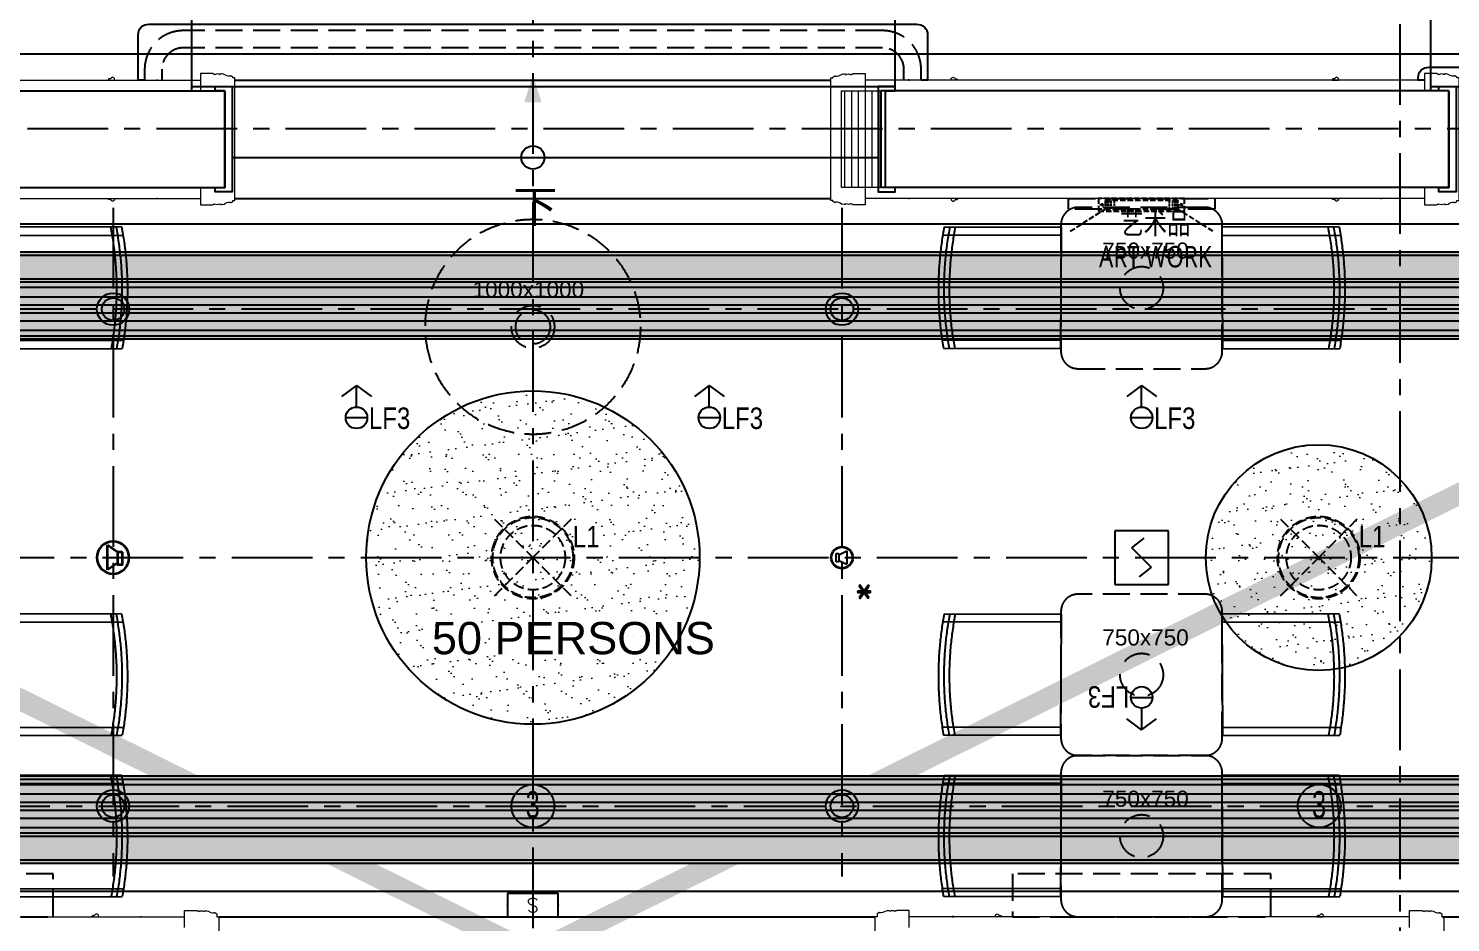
# Model space of a CAD drawing. Header units: millimetres. Extents: x -6033 to 120673, y -816267322945 to 90533.
# Drawn here: x 55005 to 61616, y 62523 to 66680 of the extents above; entities that cross this region are included whole.
import ezdxf
from ezdxf.enums import TextEntityAlignment as Align

# ---------------------------------------------------------------- set-up
doc = ezdxf.new("R2010")
doc.units = ezdxf.units.MM
for name, pattern in [('Hidden', [7.14375, 4.7625, -2.38125]), ('I-AR$0$CENTER', [2, 1.25, -0.25, 0.25, -0.25]), ('I-CEILING$0$CENTER', [2, 1.25, -0.25, 0.25, -0.25]), ('I-CEILING$0$DASH', [0.35, 0.25, -0.1]), ('I-PLAN$0$ACAD_ISO02W100', [15, 12, -3]), ('I-PLAN$0$CENTER', [2, 1.25, -0.25, 0.25, -0.25]), ('I-PLAN$0$DASH', [0.35, 0.25, -0.1]), ('I-PLAN$0$DASHED', [19.05, 12.7, -6.35]), ('I-PLAN$0$HIDDEN2', [0.1875, 0.125, -0.0625])]:
    doc.linetypes.add(name, pattern=pattern)
for name, color, linetype in [('I-AR$0$D-BASE-WALL', 4, 'Continuous'), ('I-AR$0$I-stairs', 2, 'Continuous'), ('I-AR$0$I—平面—装饰面层线', 4, 'Continuous'), ('I-CEILING$0$0-LIGHT-RC', 1, 'Continuous'), ('I-CEILING$0$0-LIGHT-TXT', 90, 'Continuous'), ('I-CEILING$0$EQUIP-消防', 3, 'Continuous'), ('I-CEILING$0$EQUIP_喷头', 90, 'Continuous'), ('I-CEILING$0$I-GRID', 252, 'I-CEILING$0$CENTER'), ('I-CEILING$0$I-RCP', 2, 'Continuous'), ('I-CEILING$0$I-RCP-AIR', 64, 'Continuous'), ('I-CEILING$0$I-RCP-COVER', 10, 'Continuous'), ('I-CEILING$0$I-RCP-REF', 3, 'Continuous'), ('I-PLAN$0$0-建-楼梯', 1, 'Continuous'), ('I-PLAN$0$A-stairs', 2, 'Continuous'), ('I-PLAN$0$FURN', 1, 'Continuous'), ('I-PLAN$0$I-GRID', 252, 'I-PLAN$0$CENTER'), ('I-PLAN$0$I-PL-FURN', 1, 'I-PLAN$0$DASH'), ('I-PLAN$0$I-PL-LIGHT', 1, 'I-PLAN$0$HIDDEN2'), ('I-PLAN$0$ID-TEXT-HEADING-3', 3, 'Continuous'), ('I-PLAN$0$L-ELEV-MARK', 253, 'Continuous'), ('I-PLAN$0$P-平面活动家具', 1, 'Continuous'), ('ISH-Refe1', 50, 'Continuous'), ('流线', 10, 'Continuous')]:
    doc.layers.add(name, color=color, linetype=linetype)
for name, color, linetype, lineweight in [('I-AR$0$GZET_COL_GRID_1-200_轴线', 8, 'I-AR$0$CENTER', 25), ('I-AR$0$I-SCOPE', 252, 'Continuous', 35), ('I-CEILING$0$0M-D-ACV-T', 3, 'Continuous', 20), ('I-CEILING$0$_ACM-A-DETL', 7, 'Continuous', 9), ('I-CEILING$0$_ACM-A-HACH', 251, 'Continuous', 9), ('I-CEILING$0$_ACM-E-EQMT-COMM', 3, 'Continuous', 35), ('I-CEILING$0$_ACM-E-EQMT-EVOS', 3, 'Continuous', 35), ('I-PLAN$0$_ACM-A-WALL-HACH', 251, 'Continuous', 9), ('I-PLAN$0$I-PL-WALL-FHINISH', 73, 'Continuous', 13), ('I-PLAN$0$I-WALL', 6, 'Continuous', 13)]:
    doc.layers.add(name, color=color, linetype=linetype, lineweight=lineweight)
doc.styles.add('HB35Norm', font='ARCHSTYL.SHX', dxfattribs={"width": 0.8, "height": 3.5})
doc.styles.add('I-CEILING$0$1层应急疏散照明平面图$0$_TEL_DIM', font='SIMPLEX', dxfattribs={"width": 0.8, "height": 3.5, "bigfont": 'HZTXT'})
doc.styles.add('I-CEILING$0$_TEL_ATTDEF', font='GBENOR', dxfattribs={"width": 0.8, "height": 3, "bigfont": 'GBCBIG'})
doc.styles.add('I-CEILING$0$hztxt', font='ROS.shx', dxfattribs={"width": 0.7, "bigfont": 'HZTXT.shx'})
doc.styles.add('I-CEILING$0$I-CEILING$0$ar', font='arial.ttf', dxfattribs={"width": 0.8})
doc.styles.add('I-CEILING$0$I-CEILING$0$I-CEILING$0$ar', font='arial.ttf', dxfattribs={"width": 0.8})
doc.styles.add('I-CEILING$0$M-TEXT', font='hzs.shx', dxfattribs={"width": 0.8, "bigfont": 'hztxt.shx'})
doc.styles.add('I-CEILING$0$Standard', font='arial.ttf')
doc.styles.add('I-CEILING$0$黑体', font='simhei.ttf', dxfattribs={"height": 600})
doc.styles.add('I-PLAN$0$Arial', font='ARIALUNI.ttf')

# ---------------------------------------------------------------- blocks, each defined once
blk = doc.blocks.new('I-AR$0$海龙_1211170131')
at = {"layer": 'I-AR$0$GZET_COL_GRID_1-200_轴线', "ltscale": 300}
for p, q in [((61155, 86275), (61155, 59995)), ((-2225, 65990), (116415, 65990))]:
    blk.add_line(p, q, dxfattribs=at)
blk = doc.blocks.new('I-AR')
at = {"layer": 'I-AR$0$I-SCOPE'}
h = blk.add_hatch(dxfattribs=at)
h.set_pattern_fill('ANSI31', color=256, scale=200)
h.paths.add_polyline_path([(63300, 72640), (66630, 72640), (66630, 70889.4), (90600, 70890), (90600, 66390), (96650, 66390), (96650, 24876.4), (18340, 24876.4), (18340, 66390), (48090, 66390), (48090, 72640), (51400, 72640), (51400, 72649.9), (52869.5, 72649.9), (52869.5, 72640), (55240, 72640), (55240, 72790), (59460, 72790), (59460, 72640), (61830.5, 72640), (61830.5, 72649.9), (63300, 72649.9)], flags=16)
h.paths.add_polyline_path([(7330, 0), (7330, -1770), (11180, -1770), (11180, 0), (18450, 0), (18450, 2900), (27550, 2900), (27550, 18090), (37037.3, 18090), (37037.3, 17350), (96200, 17350), (96200, 18120), (114640, 18120), (114640, 84500), (0, 84500), (0, 0)])
at = {"layer": 'I-AR$0$D-BASE-WALL'}
for p, q in [((53232.5, 66390), (55917.5, 66390)), ((55917.5, 66390), (55917.5, 65940)), ((58967.5, 66390), (58967.5, 65940)), ((61607.5, 66390), (58967.5, 66390)), ((61607.5, 66390), (61607.5, 65940)), ((53232.5, 65940), (55917.5, 65940)), ((61607.5, 65940), (58967.5, 65940))]:
    blk.add_line(p, q, dxfattribs=at)
at = {"layer": 'I-AR$0$I-stairs'}
for p, q in [((55765, 66390), (55765, 67090)), ((59035, 66390), (59035, 67090)), ((61525, 66390), (61525, 67090)), ((55765, 66410), (59035, 66410)), ((61525, 66410), (64660, 66410)), ((55952.5, 66080), (58955, 66080))]:
    blk.add_line(p, q, dxfattribs=at)
at = {"layer": 'I-AR$0$I—平面—装饰面层线'}
for points in [[(55917.5, 66390), (55872.5, 66390), (55872.5, 66410), (55952.5, 66410), (55952.5, 65920), (55872.5, 65920), (55872.5, 65940), (55917.5, 65940), (55917.5, 66390)], [(58990, 66390), (59035, 66390), (59035, 66410), (58955, 66410), (58955, 65920), (59035, 65920), (59035, 65940), (58990, 65940), (58990, 66390)], [(61607.5, 66390), (61562.5, 66390), (61562.5, 66410), (61642.5, 66410), (61642.5, 65920), (61562.5, 65920), (61562.5, 65940), (61607.5, 65940), (61607.5, 66390)]]:
    blk.add_lwpolyline(points, dxfattribs=at)
at = {"layer": 'I-AR$0$GZET_COL_GRID_1-200_轴线'}
blk.add_blockref('I-AR$0$海龙_1211170131', (225, 225), dxfattribs=at)
blk = doc.blocks.new('I-PLAN$0$091116-BRASSERIE$0$Floor_03$0$Y_03_Floor$0$3rd-Floor-rest$0$A$C41AE3FBC')
at = {"layer": 'I-PLAN$0$I-PL-FURN', "ltscale": 500}
for p, q in [((-9.62, -6), (-9.62, 15.76)), ((9.62, -6.06), (9.62, 15.7))]:
    blk.add_line(p, q, dxfattribs=at)
blk.add_lwpolyline([(11.12, 15.38), (11.12, -6.06), (-11.12, -6), (-11.12, 15.44)], dxfattribs=at)
for centre, radius, start, end in [((-0.15, -45.9), 62.31, 79.5796, 100.1371), ((-0.15, -45.25), 60.66, 79.2974, 100.4193), ((-0.14, -44.6), 59.02, 78.9991, 100.7176)]:
    blk.add_arc(centre, radius, start, end, dxfattribs=at)
blk = doc.blocks.new('*U474')
at = {"layer": 'I-PLAN$0$I-PL-WALL-FHINISH'}
for points in [[(0, 50), (0, -30), (57, -30, -0.37825), (61.8, -27, 0.623496), (66.5, -25, 0.284819), (90.4, -25, 0.636149), (97.5, -27, 0.282378), (109.8, -26.5, -0.186128), (138.1, -17.9, 0.824383), (144, -16.9), (146.4, -16.9, -0.262247), (150, -13.9), (150, -9.9), (160, -9.9), (160, 559.9), (150, 559.9), (150, 563.9, -0.262247), (146.4, 566.9), (144, 566.9, 0.824383), (138.1, 567.9, -0.186128), (109.8, 576.5, 0.282378), (97.5, 577, 0.636149), (90.4, 575, 0.284819), (66.5, 575, 0.623496), (61.8, 577, -0.37825), (57, 580), (0, 580), (0, 500)], [(3090, 50), (3090, -30), (3033, -30, 0.37825), (3028.2, -27, -0.623496), (3023.5, -25, -0.284819), (2999.6, -25, -0.636149), (2992.5, -27, -0.282378), (2980.2, -26.5, 0.186128), (2951.9, -17.9, -0.824383), (2946, -16.9), (2943.6, -16.9, 0.262247), (2940, -13.9), (2940, -9.9), (2930, -9.9), (2930, 559.9), (2940, 559.9), (2940, 563.9, 0.262247), (2943.6, 566.9), (2946, 566.9, -0.824383), (2951.9, 567.9, 0.186128), (2980.2, 576.5, -0.282378), (2992.5, 577, -0.636149), (2999.6, 575, -0.284819), (3023.5, 575, -0.623496), (3028.2, 577, 0.37825), (3033, 580), (3090, 580), (3090, 500)]]:
    blk.add_lwpolyline(points, format="xyb", dxfattribs=at)
blk = doc.blocks.new('*U475')
at = {"layer": 'I-PLAN$0$I-PL-WALL-FHINISH'}
blk.add_lwpolyline([(0, 0), (2600.5, 0)], dxfattribs=at)
for points in [[(205, -1), (200, -1), (200, 0), (205, 0)], [(2395.5, -1), (2400.5, -1), (2400.5, 0), (2395.5, 0)]]:
    blk.add_lwpolyline(points, close=True, dxfattribs=at)
for points in [[(400, 0), (400, -8, -0.320816), (402.7, -10.6), (403.3, -10.6, 0.466827), (414.7, -10.6), (415.3, -10.6, -0.468154), (422.7, -5.5), (423.3, -4.8, 0.645582), (426.7, -4.6), (427.3, -4.6, -0.415157), (430, -3.3), (430, 0)], [(2200.5, 0), (2200.5, -8, 0.320816), (2197.8, -10.6), (2197.2, -10.6, -0.466827), (2185.8, -10.6), (2185.2, -10.6, 0.468154), (2177.8, -5.5), (2177.2, -4.8, -0.645582), (2173.8, -4.6), (2173.2, -4.6, 0.415157), (2170.5, -3.3), (2170.5, 0)]]:
    blk.add_lwpolyline(points, format="xyb", close=True, dxfattribs=at)
blk = doc.blocks.new('*U473')
at = {"layer": 'I-PLAN$0$I-PL-WALL-FHINISH'}
for points in [[(0, 50), (0, -30), (57, -30, -0.37825), (61.8, -27, 0.623496), (66.5, -25, 0.284819), (90.4, -25, 0.636149), (97.5, -27, 0.282378), (109.8, -26.5, -0.186128), (138.1, -17.9, 0.824383), (144, -16.9), (146.4, -16.9, -0.262247), (150, -13.9), (150, -9.9), (160, -9.9), (160, 559.9), (150, 559.9), (150, 563.9, -0.262247), (146.4, 566.9), (144, 566.9, 0.824383), (138.1, 567.9, -0.186128), (109.8, 576.5, 0.282378), (97.5, 577, 0.636149), (90.4, 575, 0.284819), (66.5, 575, 0.623496), (61.8, 577, -0.37825), (57, 580), (0, 580), (0, 500)], [(1789.5, 50), (1789.5, -30), (1732.5, -30, 0.37825), (1727.7, -27, -0.623496), (1723, -25, -0.284819), (1699.1, -25, -0.636149), (1692, -27, -0.282378), (1679.7, -26.5, 0.186128), (1651.4, -17.9, -0.824383), (1645.5, -16.9), (1643.1, -16.9, 0.262247), (1639.5, -13.9), (1639.5, -9.9), (1629.5, -9.9), (1629.5, 559.9), (1639.5, 559.9), (1639.5, 563.9, 0.262247), (1643.1, 566.9), (1645.5, 566.9, -0.824383), (1651.4, 567.9, 0.186128), (1679.7, 576.5, -0.282378), (1692, 577, -0.636149), (1699.1, 575, -0.284819), (1723, 575, -0.623496), (1727.7, 577, 0.37825), (1732.5, 580), (1789.5, 580), (1789.5, 500)]]:
    blk.add_lwpolyline(points, format="xyb", dxfattribs=at)
blk = doc.blocks.new('I-PLAN$0$海龙工具_镜前灯')
at = {"color": 8, "linetype": 'I-PLAN$0$DASH', "ltscale": 40}
for p, q in [((-167, 143.5), (-167, 103.5)), ((-162.2, 143.5), (-162.2, 103.5)), ((-154.5, 143.5), (-154.5, 103.5)), ((-143.4, 143.5), (-143.4, 103.5)), ((-127.5, 143.5), (-127.5, 103.5)), ((127.8, 143.5), (127.8, 103.5)), ((143.8, 143.5), (143.8, 103.5)), ((154.9, 143.5), (154.9, 103.5)), ((162.6, 143.5), (162.6, 103.5)), ((167.4, 143.5), (167.4, 103.5))]:
    blk.add_line(p, q, dxfattribs=at)
at = {"color": 8, "linetype": 'I-PLAN$0$DASH', "ltscale": 100}
for p, q in [((-331.6, 0.4), (-169.8, 103.5)), ((332, 0.4), (170.2, 103.5))]:
    blk.add_line(p, q, dxfattribs=at)
at = {"linetype": 'I-PLAN$0$DASH', "ltscale": 100}
blk.add_lwpolyline([(-199.8, 93.5), (200.2, 93.5), (200.2, 153.5), (-199.8, 153.5)], close=True, dxfattribs=at)
at = {"color": 8, "linetype": 'I-PLAN$0$DASH', "ltscale": 100}
blk.add_lwpolyline([(-169.8, 103.5), (170.2, 103.5), (170.2, 143.5), (-169.8, 143.5)], close=True, dxfattribs=at)
at = {"color": 8, "linetype": 'I-PLAN$0$DASH', "ltscale": 31.415927}
for centre in [(-184.2, 123.9), (184.6, 123.9)]:
    blk.add_circle(centre, 5, dxfattribs=at)
blk = doc.blocks.new('*U470')
at = {"layer": 'I-PLAN$0$I-PL-WALL-FHINISH'}
blk.add_lwpolyline([(0, 0), (2370, 0)], dxfattribs=at)
for points in [[(205, -1), (200, -1), (200, 0), (205, 0)], [(2165, -1), (2170, -1), (2170, 0), (2165, 0)]]:
    blk.add_lwpolyline(points, close=True, dxfattribs=at)
for points in [[(400, 0), (400, -8, -0.320816), (402.7, -10.6), (403.3, -10.6, 0.466827), (414.7, -10.6), (415.3, -10.6, -0.468154), (422.7, -5.5), (423.3, -4.8, 0.645582), (426.7, -4.6), (427.3, -4.6, -0.415157), (430, -3.3), (430, 0)], [(1970, 0), (1970, -8, 0.320816), (1967.3, -10.6), (1966.7, -10.6, -0.466827), (1955.3, -10.6), (1954.7, -10.6, 0.468154), (1947.3, -5.5), (1946.7, -4.8, -0.645582), (1943.3, -4.6), (1942.7, -4.6, 0.415157), (1940, -3.3), (1940, 0)]]:
    blk.add_lwpolyline(points, format="xyb", close=True, dxfattribs=at)
blk = doc.blocks.new('*U471')
at = {"layer": 'I-PLAN$0$I-PL-WALL-FHINISH'}
blk.add_lwpolyline([(0, 0), (2325, 0)], dxfattribs=at)
for points in [[(205, -1), (200, -1), (200, 0), (205, 0)], [(2120, -1), (2125, -1), (2125, 0), (2120, 0)]]:
    blk.add_lwpolyline(points, close=True, dxfattribs=at)
for points in [[(400, 0), (400, -8, -0.320816), (402.7, -10.6), (403.3, -10.6, 0.466827), (414.7, -10.6), (415.3, -10.6, -0.468154), (422.7, -5.5), (423.3, -4.8, 0.645582), (426.7, -4.6), (427.3, -4.6, -0.415157), (430, -3.3), (430, 0)], [(1925, 0), (1925, -8, 0.320816), (1922.3, -10.6), (1921.7, -10.6, -0.466827), (1910.3, -10.6), (1909.7, -10.6, 0.468154), (1902.3, -5.5), (1901.7, -4.8, -0.645582), (1898.3, -4.6), (1897.7, -4.6, 0.415157), (1895, -3.3), (1895, 0)]]:
    blk.add_lwpolyline(points, format="xyb", close=True, dxfattribs=at)
blk = doc.blocks.new('I-PLAN')
at = {"layer": 'I-PLAN$0$_ACM-A-WALL-HACH'}
h = blk.add_hatch(dxfattribs=at)
h.set_pattern_fill('ANSI31', color=256, scale=10, angle=45)
h.paths.add_polyline_path([(58967.5, 65940), (58785, 65940), (58785, 66390), (58967.5, 66390)])
at = {"layer": 'I-PLAN$0$0-建-楼梯'}
blk.add_lwpolyline([(57350, 66080, 0, 0, 0), (57350, 66461.8, 0, 80, 0), (57350, 66337.1, 0, 0, 0)], format="xyseb", dxfattribs=at)
at = {"layer": 'I-PLAN$0$A-stairs'}
for points in [[(55545, 66440), (55515, 66440), (55515, 66650, -0.414214), (55565, 66700), (59135, 66700, -0.414214), (59185, 66650), (59185, 66440), (59155, 66440)], [(61495.5, 66440), (61465.5, 66440), (61465.5, 66450, -0.414214), (61515.5, 66500), (63265, 66500, -0.414214), (63315, 66450), (63315, 66440), (63285, 66440)]]:
    blk.add_lwpolyline(points, format="xyb", dxfattribs=at)
blk.add_lwpolyline([(55965, 66080), (58735, 66080)], dxfattribs=at)
at = {"layer": 'I-PLAN$0$I-GRID', "ltscale": 300}
for points in [[(57350, 74271.9), (57350, 60523.9)], [(50549.7, 64220), (64237.1, 64220)]]:
    blk.add_lwpolyline(points, dxfattribs=at)
at = {"layer": 'I-PLAN$0$I-PL-FURN', "ltscale": 500}
for points in [[(59155, 66440), (59155, 66490, 0.414214), (58975, 66670), (55725, 66670, 0.414214), (55545, 66490), (55545, 66440)], [(59075, 66440), (59075, 66490, 0.414214), (58975, 66590), (55725, 66590, 0.414214), (55625, 66490), (55625, 66440)]]:
    blk.add_lwpolyline(points, format="xyb", dxfattribs=at)
for points in [[(60520.1, 65840), (59839.9, 65840), (59839.9, 65890), (60520.1, 65890)], [(53920, 62750), (53920, 62550), (55120, 62550), (55120, 62750)], [(59580, 62750), (59580, 62550), (60780, 62550), (60780, 62750)]]:
    blk.add_lwpolyline(points, close=True, dxfattribs=at)
for points in [[(59885, 65098.2), (60475, 65098.2, 0.414214), (60555, 65178.2), (60555, 65768.2, 0.414214), (60475, 65848.2), (59885, 65848.2, 0.414214), (59805, 65768.2), (59805, 65178.2, 0.414214)], [(59885, 63300), (60475, 63300, 0.414214), (60555, 63380), (60555, 63970, 0.414214), (60475, 64050), (59885, 64050, 0.414214), (59805, 63970), (59805, 63380, 0.414214)], [(59885, 62550), (60475, 62550, 0.414214), (60555, 62630), (60555, 63220, 0.414214), (60475, 63300), (59885, 63300, 0.414214), (59805, 63220), (59805, 62630, 0.414214)]]:
    blk.add_lwpolyline(points, format="xyb", close=True, dxfattribs=at)
blk.add_circle((57350, 65292.8), 500, dxfattribs=at)
at = {"layer": 'I-PLAN$0$I-PL-LIGHT', "linetype": 'I-PLAN$0$DASHED', "ltscale": 10}
for centre, radius in [((60180, 65473.2), 100), ((57350, 65292.8), 100), ((57350, 65292.8), 80), ((60180, 63675), 100), ((60180, 62925), 100)]:
    blk.add_circle(centre, radius, dxfattribs=at)
at = {"layer": 'I-PLAN$0$I-PL-WALL-FHINISH'}
for points in [[(55730, 62500.1), (55730, 62580.1), (55787, 62580.1, 0.37825), (55791.8, 62577.1, -0.623496), (55796.5, 62575.1, -0.284819), (55820.4, 62575.1, -0.636149), (55827.5, 62577.1, -0.282378), (55839.8, 62576.6, 0.186128), (55868.1, 62568, -0.824383), (55874, 62567), (55876.4, 62567, 0.262247), (55880, 62564), (55880, 62550), (55890, 62550), (55890, 62370)], [(59100, 62500.1), (59100, 62580.1), (59043, 62580.1, -0.37825), (59038.2, 62577.1, 0.623496), (59033.5, 62575.1, 0.284819), (59009.6, 62575.1, 0.636149), (59002.5, 62577.1, 0.282378), (58990.2, 62576.6, -0.186128), (58961.9, 62568, 0.824383), (58956, 62567), (58953.6, 62567, -0.262247), (58950, 62564), (58950, 62550), (58940, 62550), (58940, 62370)], [(61425, 62500.1), (61425, 62580.1), (61482, 62580.1, 0.37825), (61486.8, 62577.1, -0.623496), (61491.5, 62575.1, -0.284819), (61515.4, 62575.1, -0.636149), (61522.5, 62577.1, -0.282378), (61534.8, 62576.6, 0.186128), (61563.1, 62568, -0.824383), (61569, 62567), (61571.4, 62567, 0.262247), (61575, 62564), (61575, 62550), (61585, 62550), (61585, 62370)]]:
    blk.add_lwpolyline(points, format="xyb", dxfattribs=at)
at = {"layer": 'I-PLAN$0$I-WALL'}
blk.add_lwpolyline([(58967.5, 65940), (58785, 65940), (58785, 66390), (58967.5, 66390)], close=True, dxfattribs=at)
at = {"layer": 'I-PLAN$0$L-ELEV-MARK'}
blk.add_circle((57350, 66080), 53.9, dxfattribs=at)
at = {"layer": 'I-PLAN$0$I-PL-LIGHT', "linetype": 'I-PLAN$0$DASHED', "ltscale": 10}
blk.add_blockref('I-PLAN$0$海龙工具_镜前灯', (60179.8, 65736.5), dxfattribs=at)
at = {"layer": 'I-PLAN$0$I-PL-WALL-FHINISH', "xscale": -1, "rotation": 180}
for name, p in [('*U475', (53204.5, 66440)), ('*U470', (53360, 62550))]:
    blk.add_blockref(name, p, dxfattribs=at)
at = {"layer": 'I-PLAN$0$I-PL-WALL-FHINISH'}
for name, p in [('*U474', (55805, 65890)), ('*U475', (53204.5, 65890))]:
    blk.add_blockref(name, p, dxfattribs=at)
at = {"layer": 'I-PLAN$0$I-PL-WALL-FHINISH', "rotation": 180}
for name, p in [('*U475', (61495.5, 66440)), ('*U471', (61425, 62550))]:
    blk.add_blockref(name, p, dxfattribs=at)
at = {"layer": 'I-PLAN$0$I-PL-WALL-FHINISH', "xscale": -1}
for name, p in [('*U473', (63285, 65890)), ('*U475', (61495.5, 65890))]:
    blk.add_blockref(name, p, dxfattribs=at)
at = {"layer": 'I-PLAN$0$P-平面活动家具', "yscale": 25.39999999990686}
for p, xscale, zscale, rotation in [((55048.1, 65473.6), -25.39999999990686, 25.39999999990687, 270.1416414611858), ((59651.9, 65473.6), 25.39999999990686, 25.39999999990686, 89.85835853881424), ((60708.1, 65473.6), -25.39999999990686, 25.39999999990687, 270.1416414611858), ((55048.1, 63675.4), -25.39999999990686, 25.39999999990687, 270.1416414611858), ((59651.9, 63675.4), 25.39999999990686, 25.39999999990686, 89.85835853881424), ((60708.1, 63675.4), -25.39999999990686, 25.39999999990687, 270.1416414611858), ((55048.1, 62925.4), -25.39999999990686, 25.39999999990687, 270.1416414611858), ((59651.9, 62925.4), 25.39999999990686, 25.39999999990686, 89.85835853881424), ((60708.1, 62925.4), -25.39999999990686, 25.39999999990687, 270.1416414611858)]:
    blk.add_blockref('I-PLAN$0$091116-BRASSERIE$0$Floor_03$0$Y_03_Floor$0$3rd-Floor-rest$0$A$C41AE3FBC', p, dxfattribs=dict(at, xscale=xscale, zscale=zscale, rotation=rotation))
at = {"layer": 'I-PLAN$0$FURN', "linetype": 'I-PLAN$0$ACAD_ISO02W100', "char_height": 75, "attachment_point": 1, "style": 'I-PLAN$0$Arial'}
for s, insert in [('750x750', (59997.2, 65684.7)), ('1000{\\fArial Unicode MS|b0|i0|c134|p34;x}1000', (57069.8, 65504.3)), ('750x750', (59997.2, 63886.5)), ('750x750', (59997.2, 63136.5))]:
    blk.add_mtext_dynamic_manual_height_columns(s, width=181404.2, gutter_width=600, heights=[131.5], dxfattribs=dict(at, insert=insert))
at = {"layer": 'I-PLAN$0$ID-TEXT-HEADING-3', "style": 'I-PLAN$0$Arial'}
blk.add_text('下', height=150, dxfattribs=at).set_placement((57258.8, 65777.6))
at = {"layer": 'I-PLAN$0$ID-TEXT-HEADING-3', "insert": (56880.4, 63920.8), "char_height": 150, "attachment_point": 1, "style": 'I-PLAN$0$Arial'}
blk.add_mtext_dynamic_manual_height_columns('50 PERSONS', width=755850.833, gutter_width=2500, heights=[547.7], dxfattribs=at)
blk = doc.blocks.new('I-CEILING$0$A$C48C12147')
at = {"layer": 'I-CEILING$0$0-LIGHT-RC', "color": 8, "linetype": 'I-CEILING$0$DASH', "ltscale": 200}
for points in [[(0, 251.6), (0, 0)], [(-251.6, 0), (0, 0)], [(251.6, 0), (0, 0)], [(0, -251.6), (0, 0)]]:
    blk.add_lwpolyline(points, dxfattribs=at)
at = {"layer": 'I-CEILING$0$0-LIGHT-RC', "linetype": 'I-CEILING$0$DASH', "ltscale": 200}
for radius in [191.6, 186.6, 150]:
    blk.add_circle((0, 0), radius, dxfattribs=at)
blk = doc.blocks.new('I-CEILING$0$I-CEILING$0$K_09291619781205193186')
at = {"layer": 'I-CEILING$0$0-LIGHT-RC'}
for p, q in [((0, 150), (-69.1, 98.8)), ((0, 50), (0, 150)), ((0, 150), (69.1, 98.8)), ((50, 0), (-50, 0))]:
    blk.add_line(p, q, dxfattribs=at)
blk.add_circle((0, 0), 50, dxfattribs=at)
at = {"layer": 'I-CEILING$0$0-LIGHT-TXT', "style": 'I-CEILING$0$I-CEILING$0$I-CEILING$0$ar', "width": 0.8}
blk.add_text('LF3', height=100, dxfattribs=at).set_placement((57.6, -52))
blk = doc.blocks.new('I-CEILING$0$R626')
for p, q in [((-250, 250), (-250, -250)), ((250, 250), (-250, 250)), ((-90, 90), (23, 180)), ((250, -250), (250, 250)), ((0, 0), (-90, 90)), ((0, 0), (90, -90)), ((90, -90), (-22, -180)), ((-250, -250), (250, -250))]:
    blk.add_line(p, q)
at = {"style": 'I-CEILING$0$Standard', "flags": 1}
blk.add_attdef('A', text='', height=0.009, dxfattribs=at).set_placement((0, 0), align=Align.MIDDLE_CENTER)
blk = doc.blocks.new('I-CEILING$0$1层应急疏散照明平面图$0$$equip$00002534')
for p, q in [((-0.72, 0.66), (-0.72, 0)), ((0.72, 0.66), (-0.72, 0.66)), ((0.72, 0), (0.72, 0.66)), ((-0.72, 0), (0.72, 0))]:
    blk.add_line(p, q)
at = {"const_width": 0.04}
blk.add_lwpolyline([(-0.72, 0.66), (-0.72, 0), (0.72, 0), (0.72, 0.66), (-0.72, 0.66), (-0.72, 0)], dxfattribs=at)
for p in [(0, 0.66), (-0.72, 0.33), (0, 0), (0.72, 0.33)]:
    blk.add_point(p)
at = {"color": 7, "style": 'I-CEILING$0$1层应急疏散照明平面图$0$_TEL_DIM'}
blk.add_attdef('$TEXT$', text='', height=0.4, dxfattribs=at).set_placement((0, 0.33), align=Align.MIDDLE_CENTER)
at = {"color": 7, "style": 'I-CEILING$0$1层应急疏散照明平面图$0$_TEL_DIM', "flags": 1}
blk.add_attdef('A', text='', height=0.00002, dxfattribs=at).set_placement((0, 0), align=Align.MIDDLE_CENTER)
blk = doc.blocks.new('I-CEILING$0$A$C81734cc7')
at = {"layer": 'I-CEILING$0$_ACM-A-DETL'}
h = blk.add_hatch(color=256, dxfattribs=at)
edge = h.paths.add_edge_path()
edge.add_arc((0, 0), 52.5, 0, 360)
for radius in [75, 52.5]:
    blk.add_circle((0, 0), radius)
blk = doc.blocks.new('I-CEILING$0$$equip_U$00000441(DESKTOP-CO1PE1H)')
blk.add_circle((0, 0), 0.4)
at = {"color": 1, "style": 'I-CEILING$0$hztxt', "width": 0.7}
blk.add_text('3', height=0.5, dxfattribs=at).set_placement((-0.003, 0.027), align=Align.MIDDLE)
blk = doc.blocks.new('*U524')
blk.add_line((26, -57.6), (26, 57.6))
blk.add_lwpolyline([(-43.7, 25.3), (-20.6, 25.3), (-20.6, -31.8), (-43.7, -31.8)], close=True)
for points in [[(-20.6, 25.3), (26, 57.6)], [(-20.6, -25.3), (26, -57.6)]]:
    blk.add_lwpolyline(points)
blk.add_circle((0, 0), 75)
blk = doc.blocks.new('I-CEILING$0$吸顶扬声器')
at = {"layer": 'I-CEILING$0$_ACM-E-EQMT-COMM', "lineweight": 35}
for p, q in [((-99, 0), (-96, 0)), ((1, 96), (1, 100)), ((98, 0), (101, 0)), ((1, -100), (1, -96))]:
    blk.add_line(p, q, dxfattribs=at)
at = {"layer": 'I-CEILING$0$_ACM-E-EQMT-COMM', "lineweight": 25}
for p, q in [((-54, -39), (-54, 39)), ((-54, 39), (-30, 39)), ((-30, 27), (45, 62)), ((-30, 39), (-30, -39)), ((45, 62), (45, -62)), ((-30, -39), (-54, -39)), ((-30, -27), (45, -62))]:
    blk.add_line(p, q, dxfattribs=at)
at = {"layer": 'I-CEILING$0$_ACM-E-EQMT-COMM', "lineweight": 35}
blk.add_circle((0, 0), 100, dxfattribs=at)
blk = doc.blocks.new('I-CEILING$0$消防广播')
at = {"layer": 'I-CEILING$0$_ACM-E-EQMT-EVOS', "color": 1}
blk.add_blockref('I-CEILING$0$吸顶扬声器', (0, 0), dxfattribs=at)
at = {"layer": 'I-CEILING$0$0M-D-ACV-T', "color": 3, "ltscale": 10, "style": 'I-CEILING$0$M-TEXT', "width": 0.8}
blk.add_text('*', height=375, dxfattribs=at).set_placement((119, -278), align=Align.MIDDLE_LEFT)
blk = doc.blocks.new('I-CEILING')
at = {"layer": 'I-CEILING$0$_ACM-A-HACH'}
h = blk.add_hatch(dxfattribs=at)
h.set_pattern_fill('AR-SAND', color=256, scale=2.5)
h.paths.add_polyline_path([(62830, 63205), (62830, 65235), (51870, 65235), (51870, 63205)], flags=16)
h.paths.add_polyline_path([(51465, 62800), (63235, 62800), (63235, 65640), (51465, 65640)])
h = blk.add_hatch(dxfattribs=at)
h.set_pattern_fill('AR-SAND', color=256, scale=2.5)
h.set_pattern_definition([(37.5, (-65, -1e-08), (-4.00008, 122.35331), [0, -96.52, 0, -107.95, 0, -103.1875]), (7.5, (-65, -1e-08), (112.38082, 179.20628), [0, -52.07, 0, -86.995, 0, -33.3375]), (327.5, (-143.1, -1e-08), (197.74809, 0.3593), [0, -31.75, 0, -114.3, 0, -149.225]), (317.5, (-143.1, -1e-08), (190.8891, 55.73233), [0, -15.875, 0, -74.93, 0, -85.725])])
edge = h.paths.add_edge_path()
edge.add_arc((57350, 64220), 775, 0, 360)
h = blk.add_hatch(dxfattribs=at)
h.set_pattern_fill('AR-SAND', color=256, scale=2.5)
h.set_pattern_definition([(37.5, (-486.67, -1e-08), (-4.00008, 122.35331), [0, -96.52, 0, -107.95, 0, -103.1875]), (7.5, (-486.67, -1e-08), (112.38082, 179.20628), [0, -52.07, 0, -86.995, 0, -33.3375]), (327.5, (-564.77, -1e-08), (197.74809, 0.3593), [0, -31.75, 0, -114.3, 0, -149.225]), (317.5, (-564.77, -1e-08), (190.8891, 55.73233), [0, -15.875, 0, -74.93, 0, -85.725])])
edge = h.paths.add_edge_path()
edge.add_arc((61003.3, 64220), 525, 0, 360)
at = {"layer": 'I-CEILING$0$I-GRID', "ltscale": 300}
for points in [[(55398.3, 65845.6), (55398.3, 62738.1)], [(58786.8, 65845.6), (58786.8, 62738.1)]]:
    blk.add_lwpolyline(points, dxfattribs=at)
blk.add_lwpolyline([(62970, 63065), (62970, 65375), (51730, 65375), (51730, 63065)], close=True, dxfattribs=at)
at = {"layer": 'I-CEILING$0$I-RCP'}
for points in [[(49250, 72170), (65790, 72170), (65790, 66560), (49250, 66560)], [(64515, 62670), (64515, 63170), (63365, 63170), (63365, 65770), (51335, 65770), (51335, 63170), (50270, 63170), (50270, 62670)]]:
    blk.add_lwpolyline(points, close=True, dxfattribs=at)
for points in [[(55965, 66439.9), (58735, 66439.9)], [(55965, 65890.1), (58735, 65890.1)], [(55890, 62550), (58940, 62550)], [(61580, 62550), (64635, 62550)]]:
    blk.add_lwpolyline(points, dxfattribs=at)
at = {"layer": 'I-CEILING$0$I-RCP-AIR'}
for points in [[(63070, 62965), (63070, 65475), (51630, 65475), (51630, 62965)], [(63026.3, 63008.7), (63026.3, 65431.2), (51673.7, 65431.2), (51673.7, 63008.7)], [(62988.8, 63046.2), (62988.8, 65393.7), (51711.2, 65393.7), (51711.2, 63046.2)], [(62951.2, 63083.8), (62951.2, 65356.2), (51748.8, 65356.2), (51748.8, 63083.8)], [(62913.7, 63121.3), (62913.7, 65318.7), (51786.3, 65318.7), (51786.3, 63121.3)], [(62870, 63165), (62870, 65275), (51830, 65275), (51830, 63165)]]:
    blk.add_lwpolyline(points, close=True, dxfattribs=at)
at = {"layer": 'I-CEILING$0$I-RCP-COVER'}
for points in [[(51465, 62800), (63235, 62800), (63235, 65640), (51465, 65640)], [(51480, 62815), (63220, 62815), (63220, 65625), (51480, 65625)], [(63110, 62925), (63110, 65515), (51590, 65515), (51590, 62925)], [(63095, 62940), (63095, 65500), (51605, 65500), (51605, 62940)], [(62845, 63190), (62845, 65250), (51855, 65250), (51855, 63190)], [(62830, 63205), (62830, 65235), (51870, 65235), (51870, 63205)]]:
    blk.add_lwpolyline(points, close=True, dxfattribs=at)
for centre, radius in [((57350, 64220), 775), ((61003.3, 64220), 525)]:
    blk.add_circle(centre, radius, dxfattribs=at)
for p in [(56530, 64870), (58170, 64870), (60180, 64870)]:
    blk.add_blockref('I-CEILING$0$I-CEILING$0$K_09291619781205193186', p)
at = {"rotation": 180}
blk.add_blockref('I-CEILING$0$I-CEILING$0$K_09291619781205193186', (60180, 63570), dxfattribs=at)
at = {"layer": 'I-CEILING$0$0-LIGHT-RC', "rotation": 45}
for p in [(57350, 64220), (61003.3, 64220)]:
    blk.add_blockref('I-CEILING$0$A$C48C12147', p, dxfattribs=at)
at = {"layer": 'I-CEILING$0$_ACM-E-EQMT-EVOS', "xscale": -1}
blk.add_blockref('*U524', (55398.3, 64220), dxfattribs=at)
at = {"layer": 'I-CEILING$0$EQUIP-消防', "xscale": 0.5, "yscale": 0.5, "zscale": 0.5}
blk.add_blockref('I-CEILING$0$R626', (60180, 64220), dxfattribs=at)
at = {"layer": 'I-CEILING$0$EQUIP_喷头'}
for p in [(55398.3, 65375), (58786.8, 65375), (55398.3, 63065), (58786.8, 63065)]:
    blk.add_blockref('I-CEILING$0$A$C81734cc7', p, dxfattribs=at)
at = {"layer": 'I-CEILING$0$I-RCP-REF', "color": 4, "xscale": 0.5, "yscale": 0.5, "zscale": 0.5}
blk.add_blockref('I-CEILING$0$消防广播', (58786.8, 64220), dxfattribs=at)
at = {"layer": 'I-CEILING$0$I-RCP-REF', "color": 1, "linetype": 'Continuous'}
ref = blk.add_blockref('I-CEILING$0$$equip_U$00000441(DESKTOP-CO1PE1H)', (57350, 63065), dxfattribs=dict(at, xscale=249.9999999999999, yscale=249.9999999999999, zscale=249.9999999999999))
ref.add_attrib('$TEXT$', 'REMARK', dxfattribs={"layer": 'I-CEILING$0$0-LIGHT-RC', "color": 7, "height": 0.005, "style": 'I-CEILING$0$_TEL_ATTDEF'}).set_placement((57350, 63065), align=Align.MIDDLE_CENTER)
ref = blk.add_blockref('I-CEILING$0$$equip_U$00000441(DESKTOP-CO1PE1H)', (61005.7, 63065), dxfattribs=dict(at, xscale=249.9999999999999, yscale=249.9999999999999, zscale=249.9999999999999))
ref.add_attrib('$TEXT$', 'REMARK', dxfattribs={"layer": 'I-CEILING$0$0-LIGHT-RC', "color": 7, "height": 0.005, "style": 'I-CEILING$0$_TEL_ATTDEF'}).set_placement((61005.7, 63065), align=Align.MIDDLE_CENTER)
at = {"layer": 'I-CEILING$0$I-RCP-REF', "linetype": 'Continuous'}
ref = blk.add_blockref('I-CEILING$0$1层应急疏散照明平面图$0$$equip$00002534', (57350, 62550), dxfattribs=dict(at, xscale=163.5000000000001, yscale=163.5000000000001, zscale=163.5000000000001))
ref.add_attrib('$TEXT$', 'S', dxfattribs={"layer": 'I-CEILING$0$0-LIGHT-RC', "color": 7, "height": 65.4, "rotation": 180, "style": 'I-CEILING$0$1层应急疏散照明平面图$0$_TEL_DIM'}).set_placement((57350, 62604), align=Align.MIDDLE_CENTER)
at = {"layer": 'I-CEILING$0$0-LIGHT-TXT', "style": 'I-CEILING$0$I-CEILING$0$ar', "width": 0.8}
for p in [(57535.7, 64267.2), (61189, 64267.2)]:
    blk.add_text('L1', height=100, dxfattribs=at).set_placement(p)
at = {"layer": 'I-CEILING$0$I-RCP-AIR', "style": 'I-CEILING$0$黑体'}
for tag, p in [('R', (61966.4, 71748.9)), ('R', (61966.4, 66925.2)), ('R', (51736.1, 63924.8)), ('R', (62976.1, 63924.8)), ('S', (56433.6, 63065))]:
    blk.add_attdef(tag, text='', height=100, dxfattribs=at).set_placement(p, align=Align.MIDDLE_CENTER)

msp = doc.modelspace()

# ---------------------------------------------------------------- linework, layer by layer
at = {"layer": '流线', "color": 6, "linetype": 'Hidden', "ltscale": 100, "const_width": 100}
msp.add_lwpolyline([(57350, 71220), (52225, 66461.8), (52225, 64922.8), (57283.3, 62410)], dxfattribs=at)
at = {"layer": '流线', "color": 5, "linetype": 'Hidden', "ltscale": 100, "const_width": 100}
msp.add_lwpolyline([(57350, 71220), (62475, 66461.8), (62475, 64922.8), (57416.7, 62410)], dxfattribs=at)

# ---------------------------------------------------------------- block references
for name in ['I-AR', 'I-PLAN']:
    msp.add_blockref(name, (0, 0))

# ---------------------------------------------------------------- texts
at = {"layer": 'ISH-Refe1', "char_height": 100, "width": 46239.708, "attachment_point": 2, "style": 'HB35Norm'}
for s, insert in [('{\\fMicrosoft YaHei|b0|i0|c134|p34;艺术品}', (60243.9, 65823.8)), ('{\\fMicrosoft YaHei|b0|i0|c134|p34;ART WORK}', (60243.9, 65669.1))]:
    msp.add_mtext(s, dxfattribs=dict(at, insert=insert))

# ---------------------------------------------------------------- next in the draw order: block references
msp.add_blockref('I-CEILING', (0, 0))

doc.saveas('drawing.dxf')
